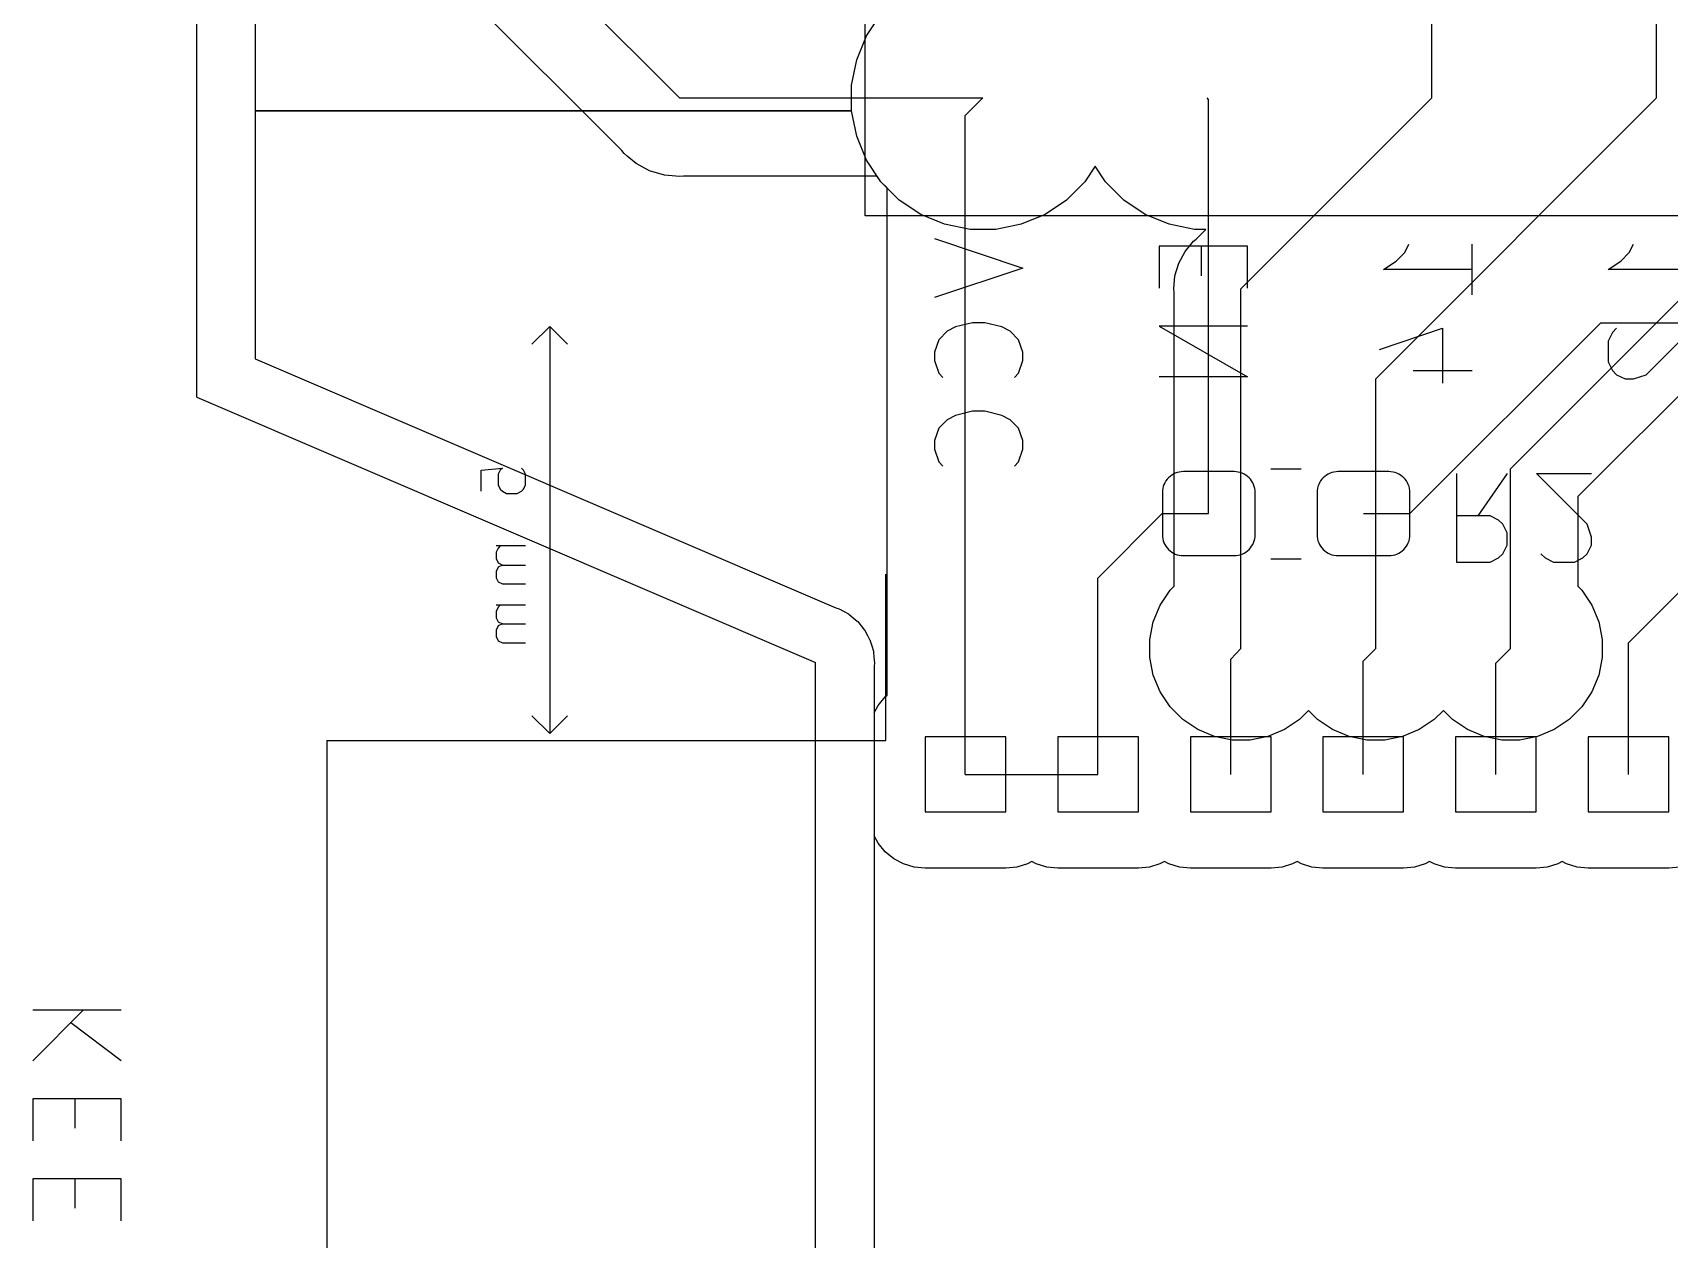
# Model space of a CAD drawing. Extents: x 169 to 33241, y 66 to 35500.
# Drawn here: x 1014 to 8301, y 13070 to 18440 of the extents above; entities that cross this region are included whole.
import ezdxf

# ---------------------------------------------------------------- set-up
doc = ezdxf.new("R2010")
doc.units = 0

msp = doc.modelspace()

# ---------------------------------------------------------------- linework, layer by layer
at = {"layer": 'Layer 1'}
for p, q in [((1744, 16818), (1744, 33500)), ((2004.78, 33444.8), (2004.78, 16989.4)), ((8244, 18150), (8244, 22129)), ((7244, 18150), (7244, 20129)), ((2004.78, 19656.7), (2004.78, 18092.4)), ((2444, 19600), (3894, 18150)), ((3636.46, 17915.7), (2210.67, 19341.5)), ((4721, 17626), (4721, 18673)), ((4726.83, 18426.9), (4790.81, 18522.7)), ((4682.76, 18320.5), (4726.83, 18426.9)), ((4660.29, 18207.6), (4682.76, 18320.5)), ((3894, 18150), (5244, 18150)), ((4660.29, 18092.4), (4660.29, 18207.6)), ((5166, 18072), (5244, 18150)), ((5244, 18150), (5244, 18150)), ((5244, 18150), (5244, 18150)), ((6244, 18150), (6244, 18150)), ((6244, 18150), (6244, 18150)), ((6250, 18144), (6244, 18150)), ((6394, 17300), (7244, 18150)), ((6994, 16900), (8244, 18150)), ((7244, 18150), (7244, 18150)), ((7244, 18150), (7244, 18150)), ((7594, 16500), (9244, 18150)), ((8244, 18150), (8244, 18150)), ((8244, 18150), (8244, 18150)), ((2004.78, 18092.4), (4660.29, 18092.4)), ((4660.29, 18092.4), (2004.78, 18092.4)), ((2004.78, 18092.4), (2004.78, 16989.4)), ((4682.76, 17979.5), (4660.29, 18092.4)), ((5166, 15139), (5166, 18072)), ((6250, 16300), (6250, 18144)), ((4726.83, 17873.1), (4682.76, 17979.5)), ((3647.37, 17902.4), (3636.46, 17915.7)), ((3660.67, 17891.5), (3647.37, 17902.4)), ((3700.43, 17858.9), (3660.67, 17891.5)), ((3660.67, 17891.5), (3660.67, 17891.5)), ((3760.96, 17826.5), (3700.43, 17858.9)), ((4790.81, 17777.3), (4726.83, 17873.1)), ((3826.64, 17806.6), (3760.96, 17826.5)), ((3877.82, 17801.6), (3826.64, 17806.6)), ((3894.94, 17799.9), (3877.82, 17801.6)), ((3877.82, 17801.6), (3877.82, 17801.6)), ((3912.05, 17801.6), (3894.94, 17799.9)), ((4774.6, 17801.6), (3912.05, 17801.6)), ((4790.81, 17777.3), (4774.6, 17801.6)), ((5744.94, 17846), (5699.06, 17777.3)), ((5790.81, 17777.3), (5744.94, 17846)), ((4872.25, 17695.9), (4790.81, 17777.3)), ((4818.56, 17749.6), (4790.81, 17777.3)), ((4818.56, 15492.2), (4818.56, 17749.6)), ((5699.06, 17777.3), (5617.63, 17695.9)), ((5872.25, 17695.9), (5790.81, 17777.3)), ((4968, 17631.9), (4872.25, 17695.9)), ((5617.63, 17695.9), (5521.87, 17631.9)), ((5968, 17631.9), (5872.25, 17695.9)), ((12744, 17626), (4721, 17626)), ((5074.4, 17587.8), (4968, 17631.9)), ((5187.36, 17565.4), (5074.4, 17587.8)), ((5302.52, 17565.4), (5187.36, 17565.4)), ((5415.47, 17587.8), (5302.52, 17565.4)), ((5521.87, 17631.9), (5415.47, 17587.8)), ((6074.4, 17587.8), (5968, 17631.9)), ((6187.36, 17565.4), (6074.4, 17587.8)), ((6237.14, 17565.4), (6187.36, 17565.4)), ((6193.76, 17522), (6237.14, 17565.4)), ((9100.68, 17582.6), (7894.15, 16376.1)), ((5029, 17524), (5423, 17393)), ((6423, 17490), (6029, 17490)), ((6029, 17490), (6029, 17303)), ((6144.95, 17467), (6169.9, 17497.4)), ((6169.9, 17497.4), (6182.34, 17512.6)), ((6182.34, 17512.6), (6193.76, 17522)), ((6216, 17490), (6216, 17359)), ((6423, 17303), (6423, 17490)), ((7123, 17462), (7141, 17499)), ((7423, 17274), (7423, 17499)), ((8123, 17462), (8141, 17499)), ((6117.16, 17415.1), (6144.95, 17467)), ((7029, 17387), (7085, 17424)), ((7085, 17424), (7123, 17462)), ((8029, 17387), (8085, 17424)), ((8085, 17424), (8123, 17462)), ((5423, 17393), (5029, 17262)), ((6094.28, 17300), (6100.06, 17358.7)), ((6100.06, 17358.7), (6117.16, 17415.1)), ((7423, 17387), (7029, 17387)), ((8423, 17387), (8029, 17387)), ((6095.73, 17285.3), (6094.28, 17300)), ((6095.73, 15977.1), (6095.73, 17285.3)), ((6394, 15700), (6394, 17300)), ((3316, 17133), (3237, 17054)), ((3316, 17133), (3316, 15322)), ((3316, 17133), (3395, 17054)), ((5123, 17131), (5085, 17112)), ((5198, 17149), (5123, 17131)), ((5254, 17149), (5198, 17149)), ((5329, 17131), (5254, 17149)), ((5366, 17112), (5329, 17131)), ((6423, 17134), (6029, 17134)), ((6029, 17134), (6423, 16909)), ((7010, 17031), (7291, 17125)), ((7146, 16300), (7996, 17150)), ((7291, 17125), (7291, 16881)), ((7996, 17150), (10244, 17150)), ((8066, 17125), (8048, 17106)), ((8198, 16918), (8423, 17143)), ((5048, 17074), (5029, 17018)), ((5085, 17112), (5048, 17074)), ((5404, 17074), (5366, 17112)), ((5423, 17018), (5404, 17074)), ((8048, 17106), (8029, 17068)), ((8029, 17068), (8029, 16975)), ((2004.78, 16989.4), (4590.01, 15881.5)), ((2004.78, 16989.4), (4590.01, 15881.5)), ((5029, 17018), (5029, 16981)), ((5029, 16981), (5048, 16925)), ((5404, 16925), (5423, 16981)), ((5423, 16981), (5423, 17018)), ((5048, 16925), (5066, 16906)), ((5385, 16906), (5404, 16925)), ((6423, 16909), (6029, 16909)), ((7160, 16937), (7423, 16937)), ((8029, 16975), (8048, 16937)), ((8048, 16937), (8066, 16918)), ((8066, 16918), (8104, 16900)), ((8141, 16900), (8198, 16918)), ((6994, 15700), (6994, 16900)), ((8104, 16900), (8141, 16900)), ((1744, 16818), (4500, 15637)), ((5085, 16718), (5048, 16681)), ((5123, 16737), (5085, 16718)), ((5198, 16756), (5123, 16737)), ((5254, 16756), (5198, 16756)), ((5329, 16737), (5254, 16756)), ((5366, 16718), (5329, 16737)), ((5404, 16681), (5366, 16718)), ((5048, 16681), (5029, 16625)), ((5029, 16625), (5029, 16587)), ((5423, 16625), (5404, 16681)), ((5423, 16587), (5423, 16625)), ((5029, 16587), (5048, 16531)), ((5404, 16531), (5423, 16587)), ((3011, 16493), (3105, 16503)), ((3011, 16400), (3011, 16493)), ((3096, 16493), (3086, 16475)), ((3086, 16475), (3086, 16428)), ((3105, 16503), (3096, 16493)), ((3199, 16493), (3190, 16503)), ((3208, 16475), (3199, 16493)), ((3208, 16428), (3208, 16475)), ((5048, 16531), (5066, 16512)), ((5385, 16512), (5404, 16531)), ((6085.31, 16471.2), (6077.94, 16465.8)), ((6085.31, 16471.2), (6077.94, 16465.8)), ((6093.18, 16476), (6085.31, 16471.2)), ((6093.18, 16476), (6085.31, 16471.2)), ((6101.48, 16479.9), (6093.18, 16476)), ((6101.48, 16479.9), (6093.18, 16476)), ((6110.12, 16483), (6101.48, 16479.9)), ((6110.12, 16483), (6101.48, 16479.9)), ((6119.02, 16485.2), (6110.12, 16483)), ((6119.02, 16485.2), (6110.12, 16483)), ((6128.1, 16486.6), (6119.02, 16485.2)), ((6128.1, 16486.6), (6119.02, 16485.2)), ((6137.26, 16487), (6128.1, 16486.6)), ((6137.26, 16487), (6128.1, 16486.6)), ((6363.64, 16487), (6137.26, 16487)), ((6363.64, 16487), (6137.26, 16487)), ((6372.8, 16486.6), (6363.64, 16487)), ((6372.8, 16486.6), (6363.64, 16487)), ((6381.88, 16485.2), (6372.8, 16486.6)), ((6381.88, 16485.2), (6372.8, 16486.6)), ((6390.78, 16483), (6381.88, 16485.2)), ((6390.78, 16483), (6381.88, 16485.2)), ((6399.42, 16479.9), (6390.78, 16483)), ((6399.42, 16479.9), (6390.78, 16483)), ((6407.72, 16476), (6399.42, 16479.9)), ((6407.72, 16476), (6399.42, 16479.9)), ((6415.59, 16471.2), (6407.72, 16476)), ((6415.59, 16471.2), (6407.72, 16476)), ((6422.96, 16465.8), (6415.59, 16471.2)), ((6422.96, 16465.8), (6415.59, 16471.2)), ((6527, 16500), (6662, 16500)), ((6774.29, 16471.2), (6766.92, 16465.8)), ((6774.29, 16471.2), (6766.92, 16465.8)), ((6782.16, 16476), (6774.29, 16471.2)), ((6782.16, 16476), (6774.29, 16471.2)), ((6790.46, 16479.9), (6782.16, 16476)), ((6790.46, 16479.9), (6782.16, 16476)), ((6799.09, 16483), (6790.46, 16479.9)), ((6799.09, 16483), (6790.46, 16479.9)), ((6808, 16485.2), (6799.09, 16483)), ((6808, 16485.2), (6799.09, 16483)), ((6817.07, 16486.6), (6808, 16485.2)), ((6817.07, 16486.6), (6808, 16485.2)), ((6826.24, 16487), (6817.07, 16486.6)), ((6826.24, 16487), (6817.07, 16486.6)), ((7052.62, 16487), (6826.24, 16487)), ((7052.62, 16487), (6826.24, 16487)), ((7061.78, 16486.6), (7052.62, 16487)), ((7061.78, 16486.6), (7052.62, 16487)), ((7070.86, 16485.2), (7061.78, 16486.6)), ((7070.86, 16485.2), (7061.78, 16486.6)), ((7079.76, 16483), (7070.86, 16485.2)), ((7079.76, 16483), (7070.86, 16485.2)), ((7088.4, 16479.9), (7079.76, 16483)), ((7088.4, 16479.9), (7079.76, 16483)), ((7096.69, 16476), (7088.4, 16479.9)), ((7096.69, 16476), (7088.4, 16479.9)), ((7104.56, 16471.2), (7096.69, 16476)), ((7104.56, 16471.2), (7096.69, 16476)), ((7111.93, 16465.8), (7104.56, 16471.2)), ((7111.93, 16465.8), (7104.56, 16471.2)), ((7354, 16478), (7354, 16084)), ((7579, 16478), (7448, 16290)), ((7594, 15700), (7594, 16500)), ((7935, 16253), (7710, 16478)), ((7710, 16478), (7954, 16478)), ((3086, 16428), (3096, 16409)), ((3096, 16409), (3105, 16400)), ((3105, 16400), (3124, 16390)), ((3171, 16390), (3190, 16400)), ((3190, 16400), (3199, 16409)), ((3199, 16409), (3208, 16428)), ((6044.21, 16402.7), (6043.76, 16393.5)), ((6044.21, 16402.7), (6043.76, 16393.5)), ((6045.55, 16411.7), (6044.21, 16402.7)), ((6045.55, 16411.7), (6044.21, 16402.7)), ((6047.78, 16420.6), (6045.55, 16411.7)), ((6047.78, 16420.6), (6045.55, 16411.7)), ((6050.87, 16429.3), (6047.78, 16420.6)), ((6050.87, 16429.3), (6047.78, 16420.6)), ((6054.8, 16437.6), (6050.87, 16429.3)), ((6054.8, 16437.6), (6050.87, 16429.3)), ((6059.52, 16445.5), (6054.8, 16437.6)), ((6059.52, 16445.5), (6054.8, 16437.6)), ((6064.98, 16452.8), (6059.52, 16445.5)), ((6064.98, 16452.8), (6059.52, 16445.5)), ((6071.14, 16459.6), (6064.98, 16452.8)), ((6071.14, 16459.6), (6064.98, 16452.8)), ((6077.94, 16465.8), (6071.14, 16459.6)), ((6077.94, 16465.8), (6071.14, 16459.6)), ((6429.76, 16459.6), (6422.96, 16465.8)), ((6429.76, 16459.6), (6422.96, 16465.8)), ((6435.92, 16452.8), (6429.76, 16459.6)), ((6435.92, 16452.8), (6429.76, 16459.6)), ((6441.38, 16445.5), (6435.92, 16452.8)), ((6441.38, 16445.5), (6435.92, 16452.8)), ((6446.1, 16437.6), (6441.38, 16445.5)), ((6446.1, 16437.6), (6441.38, 16445.5)), ((6450.03, 16429.3), (6446.1, 16437.6)), ((6450.03, 16429.3), (6446.1, 16437.6)), ((6453.12, 16420.6), (6450.03, 16429.3)), ((6453.12, 16420.6), (6450.03, 16429.3)), ((6455.35, 16411.7), (6453.12, 16420.6)), ((6455.35, 16411.7), (6453.12, 16420.6)), ((6456.69, 16402.7), (6455.35, 16411.7)), ((6456.69, 16402.7), (6455.35, 16411.7)), ((6457.14, 16393.5), (6456.69, 16402.7)), ((6457.14, 16393.5), (6456.69, 16402.7)), ((6733.18, 16402.7), (6732.73, 16393.5)), ((6733.18, 16402.7), (6732.73, 16393.5)), ((6734.53, 16411.7), (6733.18, 16402.7)), ((6734.53, 16411.7), (6733.18, 16402.7)), ((6736.76, 16420.6), (6734.53, 16411.7)), ((6736.76, 16420.6), (6734.53, 16411.7)), ((6739.85, 16429.3), (6736.76, 16420.6)), ((6739.85, 16429.3), (6736.76, 16420.6)), ((6743.77, 16437.6), (6739.85, 16429.3)), ((6743.77, 16437.6), (6739.85, 16429.3)), ((6748.49, 16445.5), (6743.77, 16437.6)), ((6748.49, 16445.5), (6743.77, 16437.6)), ((6753.96, 16452.8), (6748.49, 16445.5)), ((6753.96, 16452.8), (6748.49, 16445.5)), ((6760.12, 16459.6), (6753.96, 16452.8)), ((6760.12, 16459.6), (6753.96, 16452.8)), ((6766.92, 16465.8), (6760.12, 16459.6)), ((6766.92, 16465.8), (6760.12, 16459.6)), ((7118.73, 16459.6), (7111.93, 16465.8)), ((7118.73, 16459.6), (7111.93, 16465.8)), ((7124.89, 16452.8), (7118.73, 16459.6)), ((7124.89, 16452.8), (7118.73, 16459.6)), ((7130.36, 16445.5), (7124.89, 16452.8)), ((7130.36, 16445.5), (7124.89, 16452.8)), ((7135.08, 16437.6), (7130.36, 16445.5)), ((7135.08, 16437.6), (7130.36, 16445.5)), ((7139, 16429.3), (7135.08, 16437.6)), ((7139, 16429.3), (7135.08, 16437.6)), ((7142.09, 16420.6), (7139, 16429.3)), ((7142.09, 16420.6), (7139, 16429.3)), ((7144.32, 16411.7), (7142.09, 16420.6)), ((7144.32, 16411.7), (7142.09, 16420.6)), ((7145.67, 16402.7), (7144.32, 16411.7)), ((7145.67, 16402.7), (7144.32, 16411.7)), ((7146.12, 16393.5), (7145.67, 16402.7)), ((7146.12, 16393.5), (7145.67, 16402.7)), ((3124, 16390), (3171, 16390)), ((6043.76, 16393.5), (6043.76, 16206.5)), ((6043.76, 16393.5), (6043.76, 16206.5)), ((6457.14, 16206.5), (6457.14, 16393.5)), ((6457.14, 16206.5), (6457.14, 16393.5)), ((6732.73, 16393.5), (6732.73, 16206.5)), ((6732.73, 16393.5), (6732.73, 16206.5)), ((7146.12, 16206.5), (7146.12, 16393.5)), ((7146.12, 16206.5), (7146.12, 16393.5)), ((7894.15, 16376.1), (7894.15, 15977.1)), ((5757, 16013), (6043, 16300)), ((6043, 16300), (6250, 16300)), ((6939, 16300), (7146, 16300)), ((7504, 16290), (7354, 16290)), ((7541, 16271), (7504, 16290)), ((7560, 16253), (7541, 16271)), ((7579, 16215), (7560, 16253)), ((7954, 16196), (7935, 16253)), ((8119, 15725), (8693, 16300)), ((6043.76, 16206.5), (6044.21, 16197.3)), ((6043.76, 16206.5), (6044.21, 16197.3)), ((6044.21, 16197.3), (6045.55, 16188.3)), ((6044.21, 16197.3), (6045.55, 16188.3)), ((6045.55, 16188.3), (6047.78, 16179.4)), ((6045.55, 16188.3), (6047.78, 16179.4)), ((6047.78, 16179.4), (6050.87, 16170.7)), ((6047.78, 16179.4), (6050.87, 16170.7)), ((6450.03, 16170.7), (6453.12, 16179.4)), ((6450.03, 16170.7), (6453.12, 16179.4)), ((6453.12, 16179.4), (6455.35, 16188.3)), ((6453.12, 16179.4), (6455.35, 16188.3)), ((6455.35, 16188.3), (6456.69, 16197.3)), ((6455.35, 16188.3), (6456.69, 16197.3)), ((6456.69, 16197.3), (6457.14, 16206.5)), ((6456.69, 16197.3), (6457.14, 16206.5)), ((6732.73, 16206.5), (6733.18, 16197.3)), ((6732.73, 16206.5), (6733.18, 16197.3)), ((6733.18, 16197.3), (6734.53, 16188.3)), ((6733.18, 16197.3), (6734.53, 16188.3)), ((6734.53, 16188.3), (6736.76, 16179.4)), ((6734.53, 16188.3), (6736.76, 16179.4)), ((6736.76, 16179.4), (6739.85, 16170.7)), ((6736.76, 16179.4), (6739.85, 16170.7)), ((7139, 16170.7), (7142.09, 16179.4)), ((7139, 16170.7), (7142.09, 16179.4)), ((7142.09, 16179.4), (7144.32, 16188.3)), ((7142.09, 16179.4), (7144.32, 16188.3)), ((7144.32, 16188.3), (7145.67, 16197.3)), ((7144.32, 16188.3), (7145.67, 16197.3)), ((7145.67, 16197.3), (7146.12, 16206.5)), ((7145.67, 16197.3), (7146.12, 16206.5)), ((7579, 16159), (7579, 16215)), ((7954, 16159), (7954, 16196)), ((3208, 16156), (3077, 16156)), ((3086, 16146), (3077, 16128)), ((3077, 16128), (3077, 16100)), ((3096, 16156), (3086, 16146)), ((6050.87, 16170.7), (6054.8, 16162.4)), ((6050.87, 16170.7), (6054.8, 16162.4)), ((6054.8, 16162.4), (6059.52, 16154.5)), ((6054.8, 16162.4), (6059.52, 16154.5)), ((6059.52, 16154.5), (6064.98, 16147.2)), ((6059.52, 16154.5), (6064.98, 16147.2)), ((6064.98, 16147.2), (6071.14, 16140.4)), ((6064.98, 16147.2), (6071.14, 16140.4)), ((6071.14, 16140.4), (6077.94, 16134.2)), ((6071.14, 16140.4), (6077.94, 16134.2)), ((6077.94, 16134.2), (6085.31, 16128.8)), ((6077.94, 16134.2), (6085.31, 16128.8)), ((6085.31, 16128.8), (6093.18, 16124)), ((6085.31, 16128.8), (6093.18, 16124)), ((6093.18, 16124), (6101.48, 16120.1)), ((6093.18, 16124), (6101.48, 16120.1)), ((6101.48, 16120.1), (6110.12, 16117)), ((6101.48, 16120.1), (6110.12, 16117)), ((6110.12, 16117), (6119.02, 16114.8)), ((6110.12, 16117), (6119.02, 16114.8)), ((6119.02, 16114.8), (6128.1, 16113.4)), ((6119.02, 16114.8), (6128.1, 16113.4)), ((6128.1, 16113.4), (6137.26, 16113)), ((6128.1, 16113.4), (6137.26, 16113)), ((6137.26, 16113), (6363.64, 16113)), ((6137.26, 16113), (6363.64, 16113)), ((6363.64, 16113), (6372.8, 16113.4)), ((6363.64, 16113), (6372.8, 16113.4)), ((6372.8, 16113.4), (6381.88, 16114.8)), ((6372.8, 16113.4), (6381.88, 16114.8)), ((6381.88, 16114.8), (6390.78, 16117)), ((6381.88, 16114.8), (6390.78, 16117)), ((6390.78, 16117), (6399.42, 16120.1)), ((6390.78, 16117), (6399.42, 16120.1)), ((6399.42, 16120.1), (6407.72, 16124)), ((6399.42, 16120.1), (6407.72, 16124)), ((6407.72, 16124), (6415.59, 16128.8)), ((6407.72, 16124), (6415.59, 16128.8)), ((6415.59, 16128.8), (6422.96, 16134.2)), ((6415.59, 16128.8), (6422.96, 16134.2)), ((6422.96, 16134.2), (6429.76, 16140.4)), ((6422.96, 16134.2), (6429.76, 16140.4)), ((6429.76, 16140.4), (6435.92, 16147.2)), ((6429.76, 16140.4), (6435.92, 16147.2)), ((6435.92, 16147.2), (6441.38, 16154.5)), ((6435.92, 16147.2), (6441.38, 16154.5)), ((6441.38, 16154.5), (6446.1, 16162.4)), ((6441.38, 16154.5), (6446.1, 16162.4)), ((6446.1, 16162.4), (6450.03, 16170.7)), ((6446.1, 16162.4), (6450.03, 16170.7)), ((6739.85, 16170.7), (6743.77, 16162.4)), ((6739.85, 16170.7), (6743.77, 16162.4)), ((6743.77, 16162.4), (6748.49, 16154.5)), ((6743.77, 16162.4), (6748.49, 16154.5)), ((6748.49, 16154.5), (6753.96, 16147.2)), ((6748.49, 16154.5), (6753.96, 16147.2)), ((6753.96, 16147.2), (6760.12, 16140.4)), ((6753.96, 16147.2), (6760.12, 16140.4)), ((6760.12, 16140.4), (6766.92, 16134.2)), ((6760.12, 16140.4), (6766.92, 16134.2)), ((6766.92, 16134.2), (6774.29, 16128.8)), ((6766.92, 16134.2), (6774.29, 16128.8)), ((6774.29, 16128.8), (6782.16, 16124)), ((6774.29, 16128.8), (6782.16, 16124)), ((6782.16, 16124), (6790.46, 16120.1)), ((6782.16, 16124), (6790.46, 16120.1)), ((6790.46, 16120.1), (6799.09, 16117)), ((6790.46, 16120.1), (6799.09, 16117)), ((6799.09, 16117), (6808, 16114.8)), ((6799.09, 16117), (6808, 16114.8)), ((6808, 16114.8), (6817.07, 16113.4)), ((6808, 16114.8), (6817.07, 16113.4)), ((6817.07, 16113.4), (6826.24, 16113)), ((6817.07, 16113.4), (6826.24, 16113)), ((6826.24, 16113), (7052.62, 16113)), ((6826.24, 16113), (7052.62, 16113)), ((7052.62, 16113), (7061.78, 16113.4)), ((7052.62, 16113), (7061.78, 16113.4)), ((7061.78, 16113.4), (7070.86, 16114.8)), ((7061.78, 16113.4), (7070.86, 16114.8)), ((7070.86, 16114.8), (7079.76, 16117)), ((7070.86, 16114.8), (7079.76, 16117)), ((7079.76, 16117), (7088.4, 16120.1)), ((7079.76, 16117), (7088.4, 16120.1)), ((7088.4, 16120.1), (7096.69, 16124)), ((7088.4, 16120.1), (7096.69, 16124)), ((7096.69, 16124), (7104.56, 16128.8)), ((7096.69, 16124), (7104.56, 16128.8)), ((7104.56, 16128.8), (7111.93, 16134.2)), ((7104.56, 16128.8), (7111.93, 16134.2)), ((7111.93, 16134.2), (7118.73, 16140.4)), ((7111.93, 16134.2), (7118.73, 16140.4)), ((7118.73, 16140.4), (7124.89, 16147.2)), ((7118.73, 16140.4), (7124.89, 16147.2)), ((7124.89, 16147.2), (7130.36, 16154.5)), ((7124.89, 16147.2), (7130.36, 16154.5)), ((7130.36, 16154.5), (7135.08, 16162.4)), ((7130.36, 16154.5), (7135.08, 16162.4)), ((7135.08, 16162.4), (7139, 16170.7)), ((7135.08, 16162.4), (7139, 16170.7)), ((7541, 16103), (7560, 16121)), ((7560, 16121), (7579, 16159)), ((7729, 16121), (7748, 16103)), ((7916, 16103), (7935, 16121)), ((7935, 16121), (7954, 16159)), ((3077, 16100), (3086, 16081)), ((3086, 16062), (3077, 16043)), ((3077, 16043), (3077, 16015)), ((3086, 16081), (3105, 16071)), ((3105, 16071), (3086, 16062)), ((3105, 16071), (3208, 16071)), ((6527, 16099), (6662, 16099)), ((7354, 16084), (7504, 16084)), ((7504, 16084), (7541, 16103)), ((7748, 16103), (7785, 16084)), ((7785, 16084), (7879, 16084)), ((7879, 16084), (7916, 16103)), ((3077, 16015), (3086, 15996)), ((3086, 15996), (3105, 15987)), ((3105, 15987), (3208, 15987)), ((4812, 15290), (4812, 16030)), ((5757, 15139), (5757, 16013)), ((6033.83, 15893), (6078.43, 15959.8)), ((6078.43, 15959.8), (6095.73, 15977.1)), ((7894.15, 15977.1), (7911.45, 15959.8)), ((7911.45, 15959.8), (7956.04, 15893)), ((3208, 15893), (3077, 15893)), ((3096, 15893), (3086, 15884)), ((6003.12, 15818.9), (6033.83, 15893)), ((7956.04, 15893), (7986.76, 15818.9)), ((3086, 15884), (3077, 15865)), ((3077, 15865), (3077, 15837)), ((3077, 15837), (3086, 15818)), ((3086, 15818), (3105, 15809)), ((4590.01, 15881.5), (4600.76, 15878.2)), ((4590.01, 15881.5), (4600.76, 15878.2)), ((4600.76, 15878.2), (4613.47, 15871.4)), ((4600.76, 15878.2), (4613.47, 15871.4)), ((4613.47, 15871.4), (4614.93, 15870.8)), ((4613.47, 15871.4), (4614.93, 15870.8)), ((4614.93, 15870.8), (4624.75, 15865.4)), ((4614.93, 15870.8), (4624.75, 15865.4)), ((4624.75, 15865.4), (4645.9, 15854.1)), ((4624.75, 15865.4), (4645.9, 15854.1)), ((4645.9, 15854.1), (4647.14, 15853.1)), ((4645.9, 15854.1), (4647.14, 15853.1)), ((4647.14, 15853.1), (4648.54, 15852.3)), ((4647.14, 15853.1), (4648.54, 15852.3)), ((4648.54, 15852.3), (4666.91, 15836.9)), ((4648.54, 15852.3), (4666.91, 15836.9)), ((4666.91, 15836.9), (4685.47, 15821.6)), ((4666.91, 15836.9), (4685.47, 15821.6)), ((4685.47, 15821.6), (4686.48, 15820.4)), ((4685.47, 15821.6), (4686.48, 15820.4)), ((4686.48, 15820.4), (4687.71, 15819.4)), ((4686.48, 15820.4), (4687.71, 15819.4)), ((4687.71, 15819.4), (4702.71, 15800.6)), ((4687.71, 15819.4), (4702.71, 15800.6)), ((5987.46, 15740.1), (6003.12, 15818.9)), ((7986.76, 15818.9), (8002.42, 15740.1)), ((3086, 15800), (3077, 15781)), ((3077, 15781), (3077, 15753)), ((3077, 15753), (3086, 15734)), ((3105, 15809), (3086, 15800)), ((3105, 15809), (3208, 15809)), ((4702.71, 15800.6), (4717.94, 15782.1)), ((4702.71, 15800.6), (4717.94, 15782.1)), ((4717.94, 15782.1), (4718.69, 15780.7)), ((4717.94, 15782.1), (4718.69, 15780.7)), ((4718.69, 15780.7), (4719.69, 15779.4)), ((4718.69, 15780.7), (4719.69, 15779.4)), ((4719.69, 15779.4), (4730.74, 15758.1)), ((4719.69, 15779.4), (4730.74, 15758.1)), ((4730.74, 15758.1), (4742.07, 15736.9)), ((4730.74, 15758.1), (4742.07, 15736.9)), ((5987.46, 15659.9), (5987.46, 15740.1)), ((8002.42, 15740.1), (8002.42, 15659.9)), ((3086, 15734), (3105, 15725)), ((3105, 15725), (3208, 15725)), ((4742.07, 15736.9), (4742.53, 15735.4)), ((4742.07, 15736.9), (4742.53, 15735.4)), ((4742.53, 15735.4), (4743.27, 15734)), ((4742.53, 15735.4), (4743.27, 15734)), ((4743.27, 15734), (4749.95, 15710.9)), ((4743.27, 15734), (4749.95, 15710.9)), ((4749.95, 15710.9), (4756.93, 15687.9)), ((4749.95, 15710.9), (4756.93, 15687.9)), ((4756.93, 15687.9), (4757.08, 15686.4)), ((4756.93, 15687.9), (4757.08, 15686.4)), ((4757.08, 15686.4), (4757.53, 15684.8)), ((4757.08, 15686.4), (4757.53, 15684.8)), ((4757.53, 15684.8), (4759.59, 15660.9)), ((4757.53, 15684.8), (4759.59, 15660.9)), ((6348, 15653), (6394, 15700)), ((6938, 15643), (6994, 15700)), ((7529, 15634), (7594, 15700)), ((8119, 15139), (8119, 15725)), ((4500, 7762), (4500, 15637)), ((4759.59, 15660.9), (4760.69, 15649.8)), ((4759.59, 15660.9), (4760.69, 15649.8)), ((4760.69, 15649.8), (4760.69, 15648.2)), ((4760.69, 15649.8), (4760.69, 15648.2)), ((4760.69, 15648.2), (4761.92, 15633.8)), ((4760.69, 15648.2), (4761.92, 15633.8)), ((4761.92, 15633.8), (4760.69, 15622.7)), ((4761.92, 15633.8), (4760.69, 15622.7)), ((4760.69, 15622.7), (4760.69, 7777.34)), ((4760.69, 15622.7), (4760.69, 15413.5)), ((6003.12, 15581.1), (5987.46, 15659.9)), ((6348, 15139), (6348, 15653)), ((6938, 15139), (6938, 15643)), ((7529, 15139), (7529, 15634)), ((8002.42, 15659.9), (7986.76, 15581.1)), ((6033.83, 15507), (6003.12, 15581.1)), ((7986.76, 15581.1), (7956.04, 15507)), ((4778.49, 15446.8), (4809.73, 15484.9)), ((4809.73, 15484.9), (4818.56, 15492.2)), ((6078.43, 15440.2), (6033.83, 15507)), ((7956.04, 15507), (7911.45, 15440.2)), ((3316, 15322), (3237, 15400)), ((3316, 15322), (3395, 15400)), ((4760.69, 15413.5), (4778.49, 15446.8)), ((6135.18, 15383.5), (6078.43, 15440.2)), ((6201.92, 15338.9), (6135.18, 15383.5)), ((6654.69, 15383.5), (6587.95, 15338.9)), ((6694.94, 15423.7), (6654.69, 15383.5)), ((6735.18, 15383.5), (6694.94, 15423.7)), ((6801.92, 15338.9), (6735.18, 15383.5)), ((7254.69, 15383.5), (7187.95, 15338.9)), ((7294.94, 15423.7), (7254.69, 15383.5)), ((7335.18, 15383.5), (7294.94, 15423.7)), ((7401.92, 15338.9), (7335.18, 15383.5)), ((7854.69, 15383.5), (7787.95, 15338.9)), ((7911.45, 15440.2), (7854.69, 15383.5)), ((5346.61, 15307.3), (4987.36, 15307.3)), ((4987.36, 15307.3), (4987.36, 14972.6)), ((5346.61, 15307.3), (4987.36, 15307.3)), ((4987.36, 15307.3), (4987.36, 14972.6)), ((5346.61, 14972.6), (5346.61, 15307.3)), ((5346.61, 14972.6), (5346.61, 15307.3)), ((5937.16, 15307.3), (5577.91, 15307.3)), ((5577.91, 15307.3), (5577.91, 14972.6)), ((5937.16, 15307.3), (5577.91, 15307.3)), ((5577.91, 15307.3), (5577.91, 14972.6)), ((5937.16, 14972.6), (5937.16, 15307.3)), ((5937.16, 14972.6), (5937.16, 15307.3)), ((6527.71, 15307.3), (6168.46, 15307.3)), ((6168.46, 15307.3), (6168.46, 14972.6)), ((6527.71, 15307.3), (6168.46, 15307.3)), ((6168.46, 15307.3), (6168.46, 14972.6)), ((6276.08, 15308.2), (6201.92, 15338.9)), ((6354.8, 15292.5), (6276.08, 15308.2)), ((6513.8, 15308.2), (6435.07, 15292.5)), ((6587.95, 15338.9), (6513.8, 15308.2)), ((6527.71, 14972.6), (6527.71, 15307.3)), ((6527.71, 14972.6), (6527.71, 15307.3)), ((7118.27, 15307.3), (6759.01, 15307.3)), ((6759.01, 15307.3), (6759.01, 14972.6)), ((7118.27, 15307.3), (6759.01, 15307.3)), ((6759.01, 15307.3), (6759.01, 14972.6)), ((6876.08, 15308.2), (6801.92, 15338.9)), ((6954.8, 15292.5), (6876.08, 15308.2)), ((7113.8, 15308.2), (7035.07, 15292.5)), ((7187.95, 15338.9), (7113.8, 15308.2)), ((7118.27, 14972.6), (7118.27, 15307.3)), ((7118.27, 14972.6), (7118.27, 15307.3)), ((7708.82, 15307.3), (7349.56, 15307.3)), ((7349.56, 15307.3), (7349.56, 14972.6)), ((7708.82, 15307.3), (7349.56, 15307.3)), ((7349.56, 15307.3), (7349.56, 14972.6)), ((7476.08, 15308.2), (7401.92, 15338.9)), ((7554.8, 15292.5), (7476.08, 15308.2)), ((7713.8, 15308.2), (7635.07, 15292.5)), ((7708.82, 14972.6), (7708.82, 15307.3)), ((7708.82, 14972.6), (7708.82, 15307.3)), ((7787.95, 15338.9), (7713.8, 15308.2)), ((8299.37, 15307.3), (7940.12, 15307.3)), ((7940.12, 15307.3), (7940.12, 14972.6)), ((8299.37, 15307.3), (7940.12, 15307.3)), ((7940.12, 15307.3), (7940.12, 14972.6)), ((8299.37, 14972.6), (8299.37, 15307.3)), ((8299.37, 14972.6), (8299.37, 15307.3)), ((2324, 15290), (4812, 15290)), ((2324, 15290), (2324, 8109)), ((6435.07, 15292.5), (6354.8, 15292.5)), ((7035.07, 15292.5), (6954.8, 15292.5)), ((7635.07, 15292.5), (7554.8, 15292.5)), ((5166, 15139), (5757, 15139)), ((4987.36, 14972.6), (5346.61, 14972.6)), ((4987.36, 14972.6), (5346.61, 14972.6)), ((5577.91, 14972.6), (5937.16, 14972.6)), ((5577.91, 14972.6), (5937.16, 14972.6)), ((6168.46, 14972.6), (6527.71, 14972.6)), ((6168.46, 14972.6), (6527.71, 14972.6)), ((6759.01, 14972.6), (7118.27, 14972.6)), ((6759.01, 14972.6), (7118.27, 14972.6)), ((7349.56, 14972.6), (7708.82, 14972.6)), ((7349.56, 14972.6), (7708.82, 14972.6)), ((7940.12, 14972.6), (8299.37, 14972.6)), ((7940.12, 14972.6), (8299.37, 14972.6)), ((4778.49, 14833.1), (4760.69, 14866.4)), ((4760.69, 14866.4), (4760.69, 12105.5)), ((4809.73, 14795), (4778.49, 14833.1)), ((4847.8, 14763.8), (4809.73, 14795)), ((4891.23, 14740.6), (4847.8, 14763.8)), ((4938.35, 14726.3), (4891.23, 14740.6)), ((4987.36, 14721.4), (4938.35, 14726.3)), ((5346.61, 14721.4), (4987.36, 14721.4)), ((5395.62, 14726.3), (5346.61, 14721.4)), ((5442.75, 14740.6), (5395.62, 14726.3)), ((5462.26, 14751), (5442.75, 14740.6)), ((5481.78, 14740.6), (5462.26, 14751)), ((5528.9, 14726.3), (5481.78, 14740.6)), ((5577.91, 14721.4), (5528.9, 14726.3)), ((5937.16, 14721.4), (5577.91, 14721.4)), ((5986.17, 14726.3), (5937.16, 14721.4)), ((6033.3, 14740.6), (5986.17, 14726.3)), ((6052.81, 14751), (6033.3, 14740.6)), ((6072.33, 14740.6), (6052.81, 14751)), ((6119.45, 14726.3), (6072.33, 14740.6)), ((6168.46, 14721.4), (6119.45, 14726.3)), ((6527.71, 14721.4), (6168.46, 14721.4)), ((6576.72, 14726.3), (6527.71, 14721.4)), ((6623.85, 14740.6), (6576.72, 14726.3)), ((6643.36, 14751), (6623.85, 14740.6)), ((6662.88, 14740.6), (6643.36, 14751)), ((6710, 14726.3), (6662.88, 14740.6)), ((6759.01, 14721.4), (6710, 14726.3)), ((7118.27, 14721.4), (6759.01, 14721.4)), ((7167.27, 14726.3), (7118.27, 14721.4)), ((7214.4, 14740.6), (7167.27, 14726.3)), ((7233.91, 14751), (7214.4, 14740.6)), ((7253.43, 14740.6), (7233.91, 14751)), ((7300.56, 14726.3), (7253.43, 14740.6)), ((7349.56, 14721.4), (7300.56, 14726.3)), ((7708.82, 14721.4), (7349.56, 14721.4)), ((7757.83, 14726.3), (7708.82, 14721.4)), ((7804.95, 14740.6), (7757.83, 14726.3)), ((7824.47, 14751), (7804.95, 14740.6)), ((7843.98, 14740.6), (7824.47, 14751)), ((7891.11, 14726.3), (7843.98, 14740.6)), ((7940.12, 14721.4), (7891.11, 14726.3)), ((8299.37, 14721.4), (7940.12, 14721.4)), ((8348.38, 14726.3), (8299.37, 14721.4)), ((1408, 14090), (1014, 14090)), ((1014, 13865), (1239, 14090)), ((1408, 13865), (1183, 14034)), ((1408, 13696), (1014, 13696)), ((1014, 13696), (1014, 13509)), ((1201, 13696), (1201, 13565)), ((1408, 13509), (1408, 13696)), ((1408, 13340), (1014, 13340)), ((1014, 13340), (1014, 13152)), ((1201, 13340), (1201, 13209)), ((1408, 13152), (1408, 13340))]:
    msp.add_line(p, q, dxfattribs=at)

doc.saveas('drawing.dxf')
